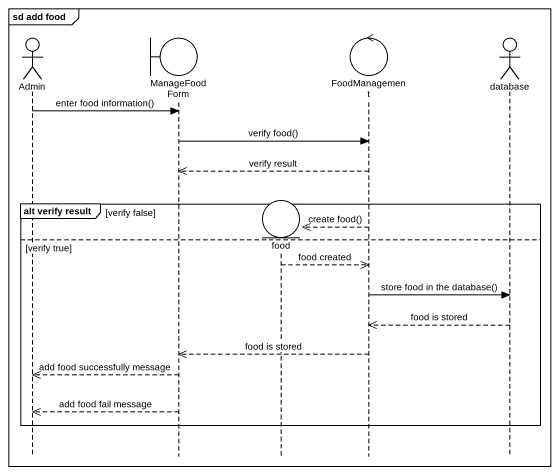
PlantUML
@startuml
mainframe sd add food
hide footbox
actor Admin
boundary ManageFoodForm
entity food
control FoodManagement
actor "database" as database_

Admin -> ManageFoodForm : enter food information()
ManageFoodForm -> FoodManagement : verify food()
FoodManagement -->> ManageFoodForm : verify result
group alt verify result [verify false]
  FoodManagement -->> food ** : create food()
else verify true
  food -->> FoodManagement : food created
  FoodManagement -> database_ : store food in the database()
  database_ -->> FoodManagement : food is stored
  FoodManagement -->> ManageFoodForm : food is stored
  ManageFoodForm -->> Admin : add food successfully message
  ManageFoodForm -->> Admin : add food fail message
end
@enduml
